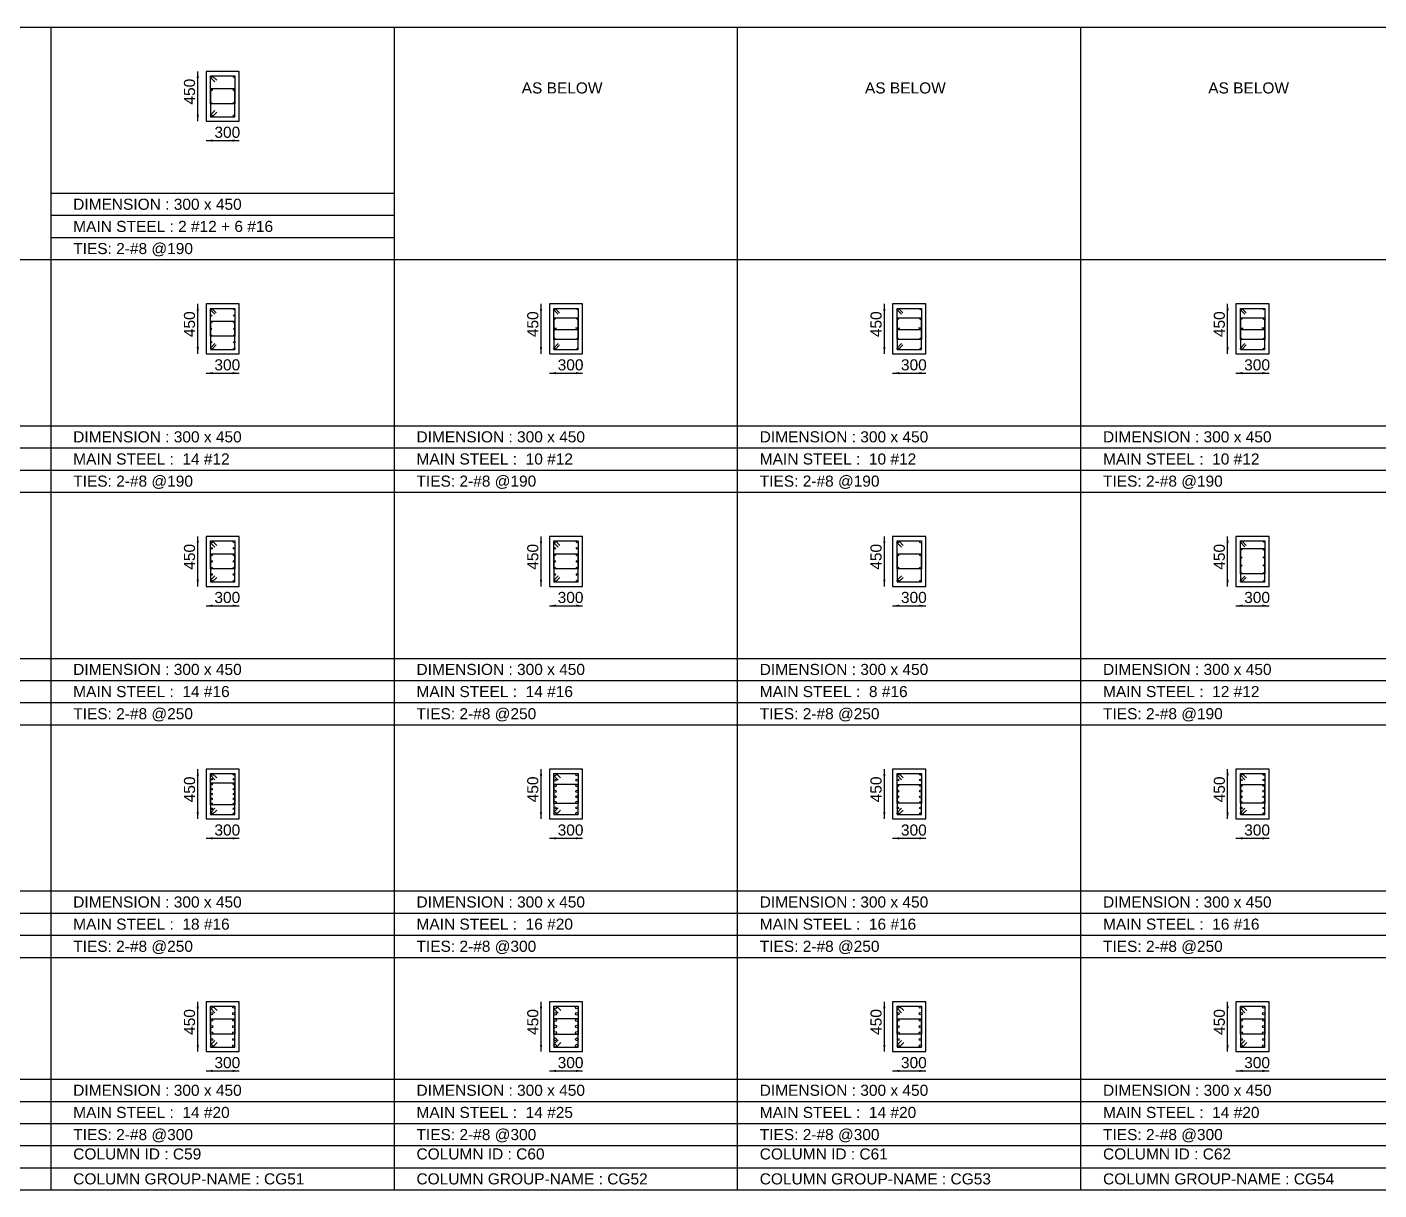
# Model space of a CAD drawing. Extents: x 28 to 264, y -211 to 74.
# Drawn here: x 186.16 to 198.37, y 62.88 to 73.38 of the extents above; entities that cross this region are included whole.
import ezdxf

# ---------------------------------------------------------------- set-up
doc = ezdxf.new("R2010")
doc.units = 0
for name, color, linetype in [('Border', 7, 'CONTINUOUS'), ('Column_Group_Name', 3, 'CONTINUOUS'), ('Column_ID', 4, 'CONTINUOUS'), ('ColumnBars', 1, 'CONTINUOUS'), ('ColumnBars1', 1, 'CONTINUOUS'), ('ColumnCrossSection', 7, 'CONTINUOUS'), ('Dim_All', 7, 'CONTINUOUS'), ('Dimensions', 7, 'CONTINUOUS'), ('Links', 2, 'CONTINUOUS'), ('MainSteel', 1, 'CONTINUOUS'), ('Text_AsBelow', 7, 'CONTINUOUS')]:
    doc.layers.add(name, color=color, linetype=linetype)
doc.styles.add('STRUDS_Arial', font='ARIAL.TTF', dxfattribs={"height": 0.04})

msp = doc.modelspace()

# ---------------------------------------------------------------- linework, layer by layer
at = {"layer": 'Border'}
for p, q in [((183.278, 73.38), (186.378, 73.38)), ((186.378, 71.28), (186.378, 73.38)), ((186.378, 71.28), (186.378, 73.38)), ((186.378, 73.38), (189.478, 73.38)), ((189.478, 71.28), (189.478, 73.38)), ((189.478, 71.28), (189.478, 73.38)), ((189.478, 73.38), (192.578, 73.38)), ((192.578, 71.28), (192.578, 73.38)), ((192.578, 71.28), (192.578, 73.38)), ((192.578, 73.38), (195.678, 73.38)), ((195.678, 71.28), (195.678, 73.38)), ((195.678, 71.28), (195.678, 73.38)), ((195.678, 73.38), (198.778, 73.38)), ((186.378, 71.88), (189.478, 71.88)), ((186.378, 71.68), (189.478, 71.68)), ((186.378, 71.48), (189.478, 71.48)), ((183.278, 71.28), (186.378, 71.28)), ((186.378, 69.18), (186.378, 71.28)), ((186.378, 69.18), (186.378, 71.28)), ((186.378, 71.28), (189.478, 71.28)), ((186.378, 71.28), (189.478, 71.28)), ((189.478, 69.18), (189.478, 71.28)), ((189.478, 69.18), (189.478, 71.28)), ((189.478, 71.28), (192.578, 71.28)), ((192.578, 69.18), (192.578, 71.28)), ((192.578, 69.18), (192.578, 71.28)), ((192.578, 71.28), (195.678, 71.28)), ((195.678, 69.18), (195.678, 71.28)), ((195.678, 69.18), (195.678, 71.28)), ((195.678, 71.28), (198.778, 71.28)), ((183.278, 69.78), (186.378, 69.78)), ((186.378, 69.78), (189.478, 69.78)), ((189.478, 69.78), (192.578, 69.78)), ((192.578, 69.78), (195.678, 69.78)), ((195.678, 69.78), (198.778, 69.78)), ((183.278, 69.58), (186.378, 69.58)), ((186.378, 69.58), (189.478, 69.58)), ((189.478, 69.58), (192.578, 69.58)), ((192.578, 69.58), (195.678, 69.58)), ((195.678, 69.58), (198.778, 69.58)), ((183.278, 69.38), (186.378, 69.38)), ((186.378, 69.38), (189.478, 69.38)), ((189.478, 69.38), (192.578, 69.38)), ((192.578, 69.38), (195.678, 69.38)), ((195.678, 69.38), (198.778, 69.38)), ((183.278, 69.18), (186.378, 69.18)), ((183.278, 69.18), (186.378, 69.18)), ((186.378, 67.08), (186.378, 69.18)), ((186.378, 67.08), (186.378, 69.18)), ((186.378, 69.18), (189.478, 69.18)), ((186.378, 69.18), (189.478, 69.18)), ((189.478, 67.08), (189.478, 69.18)), ((189.478, 67.08), (189.478, 69.18)), ((189.478, 69.18), (192.578, 69.18)), ((189.478, 69.18), (192.578, 69.18)), ((192.578, 67.08), (192.578, 69.18)), ((192.578, 67.08), (192.578, 69.18)), ((192.578, 69.18), (195.678, 69.18)), ((192.578, 69.18), (195.678, 69.18)), ((195.678, 67.08), (195.678, 69.18)), ((195.678, 67.08), (195.678, 69.18)), ((195.678, 69.18), (198.778, 69.18)), ((195.678, 69.18), (198.778, 69.18)), ((183.278, 67.68), (186.378, 67.68)), ((186.378, 67.68), (189.478, 67.68)), ((189.478, 67.68), (192.578, 67.68)), ((192.578, 67.68), (195.678, 67.68)), ((195.678, 67.68), (198.778, 67.68)), ((183.278, 67.48), (186.378, 67.48)), ((186.378, 67.48), (189.478, 67.48)), ((189.478, 67.48), (192.578, 67.48)), ((192.578, 67.48), (195.678, 67.48)), ((195.678, 67.48), (198.778, 67.48)), ((183.278, 67.28), (186.378, 67.28)), ((186.378, 67.28), (189.478, 67.28)), ((189.478, 67.28), (192.578, 67.28)), ((192.578, 67.28), (195.678, 67.28)), ((195.678, 67.28), (198.778, 67.28)), ((183.278, 67.08), (186.378, 67.08)), ((183.278, 67.08), (186.378, 67.08)), ((186.378, 64.98), (186.378, 67.08)), ((186.378, 64.98), (186.378, 67.08)), ((186.378, 67.08), (189.478, 67.08)), ((186.378, 67.08), (189.478, 67.08)), ((189.478, 64.98), (189.478, 67.08)), ((189.478, 64.98), (189.478, 67.08)), ((189.478, 67.08), (192.578, 67.08)), ((189.478, 67.08), (192.578, 67.08)), ((192.578, 64.98), (192.578, 67.08)), ((192.578, 64.98), (192.578, 67.08)), ((192.578, 67.08), (195.678, 67.08)), ((192.578, 67.08), (195.678, 67.08)), ((195.678, 64.98), (195.678, 67.08)), ((195.678, 64.98), (195.678, 67.08)), ((195.678, 67.08), (198.778, 67.08)), ((195.678, 67.08), (198.778, 67.08)), ((183.278, 65.58), (186.378, 65.58)), ((186.378, 65.58), (189.478, 65.58)), ((189.478, 65.58), (192.578, 65.58)), ((192.578, 65.58), (195.678, 65.58)), ((195.678, 65.58), (198.778, 65.58)), ((183.278, 65.38), (186.378, 65.38)), ((186.378, 65.38), (189.478, 65.38)), ((189.478, 65.38), (192.578, 65.38)), ((192.578, 65.38), (195.678, 65.38)), ((195.678, 65.38), (198.778, 65.38)), ((183.278, 65.18), (186.378, 65.18)), ((186.378, 65.18), (189.478, 65.18)), ((189.478, 65.18), (192.578, 65.18)), ((192.578, 65.18), (195.678, 65.18)), ((195.678, 65.18), (198.778, 65.18)), ((183.278, 64.98), (186.378, 64.98)), ((183.278, 64.98), (186.378, 64.98)), ((186.378, 62.88), (186.378, 64.98)), ((186.378, 62.88), (186.378, 64.98)), ((186.378, 64.98), (189.478, 64.98)), ((186.378, 64.98), (189.478, 64.98)), ((189.478, 62.88), (189.478, 64.98)), ((189.478, 62.88), (189.478, 64.98)), ((189.478, 64.98), (192.578, 64.98)), ((189.478, 64.98), (192.578, 64.98)), ((192.578, 62.88), (192.578, 64.98)), ((192.578, 62.88), (192.578, 64.98)), ((192.578, 64.98), (195.678, 64.98)), ((192.578, 64.98), (195.678, 64.98)), ((195.678, 62.88), (195.678, 64.98)), ((195.678, 62.88), (195.678, 64.98)), ((195.678, 64.98), (198.778, 64.98)), ((195.678, 64.98), (198.778, 64.98)), ((183.278, 63.88), (186.378, 63.88)), ((186.378, 63.88), (189.478, 63.88)), ((189.478, 63.88), (192.578, 63.88)), ((192.578, 63.88), (195.678, 63.88)), ((195.678, 63.88), (198.778, 63.88)), ((183.278, 63.68), (186.378, 63.68)), ((186.378, 63.68), (189.478, 63.68)), ((189.478, 63.68), (192.578, 63.68)), ((192.578, 63.68), (195.678, 63.68)), ((195.678, 63.68), (198.778, 63.68)), ((183.278, 63.48), (186.378, 63.48)), ((186.378, 63.48), (189.478, 63.48)), ((189.478, 63.48), (192.578, 63.48)), ((192.578, 63.48), (195.678, 63.48)), ((195.678, 63.48), (198.778, 63.48)), ((183.278, 63.28), (186.378, 63.28)), ((186.378, 63.28), (189.478, 63.28)), ((189.478, 63.28), (192.578, 63.28)), ((192.578, 63.28), (195.678, 63.28)), ((195.678, 63.28), (198.778, 63.28)), ((183.278, 63.08), (186.378, 63.08)), ((186.378, 63.08), (189.478, 63.08)), ((189.478, 63.08), (192.578, 63.08)), ((192.578, 63.08), (195.678, 63.08)), ((195.678, 63.08), (198.778, 63.08)), ((183.278, 62.88), (186.378, 62.88)), ((186.378, 62.88), (189.478, 62.88)), ((189.478, 62.88), (192.578, 62.88)), ((192.578, 62.88), (195.678, 62.88)), ((195.678, 62.88), (198.778, 62.88))]:
    msp.add_line(p, q, dxfattribs=at)
at = {"layer": 'ColumnBars'}
for centre, radius in [((187.824, 72.6933), 0.006), ((188.03, 72.6933), 0.006), ((187.824, 70.834), 0.006), ((188.032, 70.834), 0.006), ((190.924, 70.834), 0.006), ((191.132, 70.834), 0.006), ((194.024, 70.834), 0.006), ((194.232, 70.834), 0.006), ((197.124, 70.834), 0.006), ((197.332, 70.834), 0.006), ((187.824, 70.7743), 0.006), ((187.824, 70.7147), 0.006), ((188.032, 70.7743), 0.006), ((188.032, 70.7147), 0.006), ((190.924, 70.7445), 0.006), ((191.132, 70.7445), 0.006), ((194.024, 70.7445), 0.006), ((194.232, 70.7445), 0.006), ((197.124, 70.7445), 0.006), ((197.332, 70.7445), 0.006), ((187.824, 70.655), 0.006), ((187.824, 70.5953), 0.006), ((188.032, 70.655), 0.006), ((188.032, 70.5953), 0.006), ((190.924, 70.655), 0.006), ((190.924, 70.5655), 0.006), ((191.132, 70.655), 0.006), ((191.132, 70.5655), 0.006), ((194.024, 70.655), 0.006), ((194.024, 70.5655), 0.006), ((194.232, 70.655), 0.006), ((194.232, 70.5655), 0.006), ((197.124, 70.655), 0.006), ((197.124, 70.5655), 0.006), ((197.332, 70.655), 0.006), ((197.332, 70.5655), 0.006), ((187.824, 70.5357), 0.006), ((187.824, 70.476), 0.006), ((188.032, 70.5357), 0.006), ((188.032, 70.476), 0.006), ((190.924, 70.476), 0.006), ((191.132, 70.476), 0.006), ((194.024, 70.476), 0.006), ((194.232, 70.476), 0.006), ((197.124, 70.476), 0.006), ((197.332, 70.476), 0.006), ((187.826, 68.732), 0.008), ((188.03, 68.732), 0.008), ((190.926, 68.732), 0.008), ((191.13, 68.732), 0.008), ((194.026, 68.732), 0.008), ((194.23, 68.732), 0.008), ((197.124, 68.734), 0.006), ((197.332, 68.734), 0.006), ((187.826, 68.673), 0.008), ((187.826, 68.614), 0.008), ((188.03, 68.673), 0.008), ((188.03, 68.614), 0.008), ((190.926, 68.673), 0.008), ((190.926, 68.614), 0.008), ((191.13, 68.673), 0.008), ((191.13, 68.614), 0.008), ((194.026, 68.614), 0.008), ((194.23, 68.614), 0.008), ((197.124, 68.6624), 0.006), ((197.332, 68.6624), 0.006), ((187.826, 68.555), 0.008), ((187.826, 68.496), 0.008), ((188.03, 68.555), 0.008), ((188.03, 68.496), 0.008), ((190.926, 68.555), 0.008), ((190.926, 68.496), 0.008), ((191.13, 68.555), 0.008), ((191.13, 68.496), 0.008), ((194.026, 68.496), 0.008), ((194.23, 68.496), 0.008), ((197.124, 68.5908), 0.006), ((197.124, 68.5192), 0.006), ((197.332, 68.5908), 0.006), ((197.332, 68.5192), 0.006), ((187.826, 68.437), 0.008), ((187.826, 68.378), 0.008), ((188.03, 68.437), 0.008), ((188.03, 68.378), 0.008), ((190.926, 68.437), 0.008), ((190.926, 68.378), 0.008), ((191.13, 68.437), 0.008), ((191.13, 68.378), 0.008), ((194.026, 68.378), 0.008), ((194.23, 68.378), 0.008), ((197.124, 68.4476), 0.006), ((197.124, 68.376), 0.006), ((197.332, 68.4476), 0.006), ((197.332, 68.376), 0.006), ((187.826, 66.632), 0.008), ((187.826, 66.5878), 0.008), ((187.826, 66.5435), 0.008), ((188.03, 66.632), 0.008), ((188.03, 66.5878), 0.008), ((188.03, 66.5435), 0.008), ((190.928, 66.63), 0.01), ((190.928, 66.58), 0.01), ((190.928, 66.53), 0.01), ((191.128, 66.63), 0.01), ((191.128, 66.58), 0.01), ((191.128, 66.53), 0.01), ((194.026, 66.632), 0.008), ((194.026, 66.5814), 0.008), ((194.026, 66.5309), 0.008), ((194.23, 66.632), 0.008), ((194.23, 66.5814), 0.008), ((194.23, 66.5309), 0.008), ((197.126, 66.632), 0.008), ((197.126, 66.5814), 0.008), ((197.126, 66.5309), 0.008), ((197.33, 66.632), 0.008), ((197.33, 66.5814), 0.008), ((197.33, 66.5309), 0.008), ((187.826, 66.4993), 0.008), ((187.826, 66.455), 0.008), ((187.826, 66.4108), 0.008), ((188.03, 66.4993), 0.008), ((188.03, 66.455), 0.008), ((188.03, 66.4108), 0.008), ((190.928, 66.48), 0.01), ((190.928, 66.43), 0.01), ((191.128, 66.48), 0.01), ((191.128, 66.43), 0.01), ((194.026, 66.4803), 0.008), ((194.026, 66.4297), 0.008), ((194.23, 66.4803), 0.008), ((194.23, 66.4297), 0.008), ((197.126, 66.4803), 0.008), ((197.126, 66.4297), 0.008), ((197.33, 66.4803), 0.008), ((197.33, 66.4297), 0.008), ((187.826, 66.3665), 0.008), ((187.826, 66.3223), 0.008), ((188.03, 66.3665), 0.008), ((188.03, 66.3223), 0.008), ((190.928, 66.38), 0.01), ((190.928, 66.33), 0.01), ((191.128, 66.38), 0.01), ((191.128, 66.33), 0.01), ((194.026, 66.3791), 0.008), ((194.026, 66.3286), 0.008), ((194.23, 66.3791), 0.008), ((194.23, 66.3286), 0.008), ((197.126, 66.3791), 0.008), ((197.126, 66.3286), 0.008), ((197.33, 66.3791), 0.008), ((197.33, 66.3286), 0.008), ((187.826, 66.278), 0.008), ((188.03, 66.278), 0.008), ((190.928, 66.28), 0.01), ((191.128, 66.28), 0.01), ((194.026, 66.278), 0.008), ((194.23, 66.278), 0.008), ((197.126, 66.278), 0.008), ((197.33, 66.278), 0.008), ((187.828, 64.53), 0.01), ((187.828, 64.4717), 0.01), ((188.028, 64.53), 0.01), ((188.028, 64.4717), 0.01), ((190.931, 64.5275), 0.0125), ((190.931, 64.47), 0.0125), ((191.126, 64.5275), 0.0125), ((191.126, 64.47), 0.0125), ((194.028, 64.53), 0.01), ((194.028, 64.4717), 0.01), ((194.228, 64.53), 0.01), ((194.228, 64.4717), 0.01), ((197.128, 64.53), 0.01), ((197.128, 64.4717), 0.01), ((197.328, 64.53), 0.01), ((197.328, 64.4717), 0.01), ((187.828, 64.4133), 0.01), ((187.828, 64.355), 0.01), ((188.028, 64.4133), 0.01), ((188.028, 64.355), 0.01), ((190.931, 64.4125), 0.0125), ((190.931, 64.355), 0.0125), ((191.126, 64.4125), 0.0125), ((191.126, 64.355), 0.0125), ((194.028, 64.4133), 0.01), ((194.028, 64.355), 0.01), ((194.228, 64.4133), 0.01), ((194.228, 64.355), 0.01), ((197.128, 64.4133), 0.01), ((197.128, 64.355), 0.01), ((197.328, 64.4133), 0.01), ((197.328, 64.355), 0.01), ((187.828, 64.2967), 0.01), ((187.828, 64.2383), 0.01), ((188.028, 64.2967), 0.01), ((188.028, 64.2383), 0.01), ((190.931, 64.2975), 0.0125), ((190.931, 64.24), 0.0125), ((191.126, 64.2975), 0.0125), ((191.126, 64.24), 0.0125), ((194.028, 64.2967), 0.01), ((194.028, 64.2383), 0.01), ((194.228, 64.2967), 0.01), ((194.228, 64.2383), 0.01), ((197.128, 64.2967), 0.01), ((197.128, 64.2383), 0.01), ((197.328, 64.2967), 0.01), ((197.328, 64.2383), 0.01), ((187.828, 64.18), 0.01), ((188.028, 64.18), 0.01), ((190.931, 64.1825), 0.0125), ((191.126, 64.1825), 0.0125), ((194.028, 64.18), 0.01), ((194.228, 64.18), 0.01), ((197.128, 64.18), 0.01), ((197.328, 64.18), 0.01)]:
    msp.add_circle(centre, radius, dxfattribs=at)
at = {"layer": 'ColumnBars1'}
for centre in [(187.826, 72.932), (188.03, 72.932), (187.826, 72.8127), (188.03, 72.8127), (187.826, 72.578), (188.03, 72.578)]:
    msp.add_circle(centre, 0.008, dxfattribs=at)
at = {"layer": 'ColumnCrossSection'}
for p, q in [((188.078, 72.98), (187.778, 72.98)), ((187.778, 72.98), (187.778, 72.53)), ((188.078, 72.53), (188.078, 72.98)), ((187.778, 72.53), (188.078, 72.53)), ((188.078, 70.88), (187.778, 70.88)), ((187.778, 70.88), (187.778, 70.43)), ((188.078, 70.43), (188.078, 70.88)), ((191.178, 70.88), (190.878, 70.88)), ((190.878, 70.88), (190.878, 70.43)), ((191.178, 70.43), (191.178, 70.88)), ((194.278, 70.88), (193.978, 70.88)), ((193.978, 70.88), (193.978, 70.43)), ((194.278, 70.43), (194.278, 70.88)), ((197.378, 70.88), (197.078, 70.88)), ((197.078, 70.88), (197.078, 70.43)), ((197.378, 70.43), (197.378, 70.88)), ((187.778, 70.43), (188.078, 70.43)), ((190.878, 70.43), (191.178, 70.43)), ((193.978, 70.43), (194.278, 70.43)), ((197.078, 70.43), (197.378, 70.43)), ((188.078, 68.78), (187.778, 68.78)), ((187.778, 68.78), (187.778, 68.33)), ((188.078, 68.33), (188.078, 68.78)), ((191.178, 68.78), (190.878, 68.78)), ((190.878, 68.78), (190.878, 68.33)), ((191.178, 68.33), (191.178, 68.78)), ((194.278, 68.78), (193.978, 68.78)), ((193.978, 68.78), (193.978, 68.33)), ((194.278, 68.33), (194.278, 68.78)), ((197.378, 68.78), (197.078, 68.78)), ((197.078, 68.78), (197.078, 68.33)), ((197.378, 68.33), (197.378, 68.78)), ((187.778, 68.33), (188.078, 68.33)), ((190.878, 68.33), (191.178, 68.33)), ((193.978, 68.33), (194.278, 68.33)), ((197.078, 68.33), (197.378, 68.33)), ((188.078, 66.68), (187.778, 66.68)), ((187.778, 66.68), (187.778, 66.23)), ((188.078, 66.23), (188.078, 66.68)), ((191.178, 66.68), (190.878, 66.68)), ((190.878, 66.68), (190.878, 66.23)), ((191.178, 66.23), (191.178, 66.68)), ((194.278, 66.68), (193.978, 66.68)), ((193.978, 66.68), (193.978, 66.23)), ((194.278, 66.23), (194.278, 66.68)), ((197.378, 66.68), (197.078, 66.68)), ((197.078, 66.68), (197.078, 66.23)), ((197.378, 66.23), (197.378, 66.68)), ((187.778, 66.23), (188.078, 66.23)), ((190.878, 66.23), (191.178, 66.23)), ((193.978, 66.23), (194.278, 66.23)), ((197.078, 66.23), (197.378, 66.23)), ((188.078, 64.58), (187.778, 64.58)), ((187.778, 64.58), (187.778, 64.13)), ((188.078, 64.13), (188.078, 64.58)), ((191.178, 64.58), (190.878, 64.58)), ((190.878, 64.58), (190.878, 64.13)), ((191.178, 64.13), (191.178, 64.58)), ((194.278, 64.58), (193.978, 64.58)), ((193.978, 64.58), (193.978, 64.13)), ((194.278, 64.13), (194.278, 64.58)), ((197.378, 64.58), (197.078, 64.58)), ((197.078, 64.58), (197.078, 64.13)), ((197.378, 64.13), (197.378, 64.58)), ((187.778, 64.13), (188.078, 64.13)), ((190.878, 64.13), (191.178, 64.13)), ((193.978, 64.13), (194.278, 64.13)), ((197.078, 64.13), (197.378, 64.13))]:
    msp.add_line(p, q, dxfattribs=at)
at = {"layer": 'Dim_All'}
for p, q in [((187.703, 72.53), (187.703, 72.98)), ((187.778, 72.355), (188.078, 72.355)), ((187.703, 70.43), (187.703, 70.88)), ((190.803, 70.43), (190.803, 70.88)), ((193.903, 70.43), (193.903, 70.88)), ((197.003, 70.43), (197.003, 70.88)), ((187.778, 70.255), (188.078, 70.255)), ((190.878, 70.255), (191.178, 70.255)), ((193.978, 70.255), (194.278, 70.255)), ((197.078, 70.255), (197.378, 70.255)), ((187.703, 68.33), (187.703, 68.78)), ((190.803, 68.33), (190.803, 68.78)), ((193.903, 68.33), (193.903, 68.78)), ((197.003, 68.33), (197.003, 68.78)), ((187.778, 68.155), (188.078, 68.155)), ((190.878, 68.155), (191.178, 68.155)), ((193.978, 68.155), (194.278, 68.155)), ((197.078, 68.155), (197.378, 68.155)), ((187.703, 66.23), (187.703, 66.68)), ((190.803, 66.23), (190.803, 66.68)), ((193.903, 66.23), (193.903, 66.68)), ((197.003, 66.23), (197.003, 66.68)), ((187.778, 66.055), (188.078, 66.055)), ((190.878, 66.055), (191.178, 66.055)), ((193.978, 66.055), (194.278, 66.055)), ((197.078, 66.055), (197.378, 66.055)), ((187.703, 64.13), (187.703, 64.58)), ((190.803, 64.13), (190.803, 64.58)), ((193.903, 64.13), (193.903, 64.58)), ((197.003, 64.13), (197.003, 64.58)), ((187.778, 63.955), (188.078, 63.955)), ((190.878, 63.955), (191.178, 63.955)), ((193.978, 63.955), (194.278, 63.955)), ((197.078, 63.955), (197.378, 63.955))]:
    msp.add_line(p, q, dxfattribs=at)
at = {"layer": 'dim_all'}
for points in [[(187.703, 72.98), (187.693, 72.92), (187.703, 72.98), (187.713, 72.92)], [(187.703, 72.53), (187.693, 72.59), (187.703, 72.53), (187.713, 72.59)], [(187.778, 72.355), (187.838, 72.365), (187.778, 72.355), (187.838, 72.345)], [(188.078, 72.355), (188.018, 72.365), (188.078, 72.355), (188.018, 72.345)], [(187.703, 70.88), (187.693, 70.82), (187.703, 70.88), (187.713, 70.82)], [(190.803, 70.88), (190.793, 70.82), (190.803, 70.88), (190.813, 70.82)], [(193.903, 70.88), (193.893, 70.82), (193.903, 70.88), (193.913, 70.82)], [(197.003, 70.88), (196.993, 70.82), (197.003, 70.88), (197.013, 70.82)], [(187.703, 70.43), (187.693, 70.49), (187.703, 70.43), (187.713, 70.49)], [(190.803, 70.43), (190.793, 70.49), (190.803, 70.43), (190.813, 70.49)], [(193.903, 70.43), (193.893, 70.49), (193.903, 70.43), (193.913, 70.49)], [(197.003, 70.43), (196.993, 70.49), (197.003, 70.43), (197.013, 70.49)], [(187.778, 70.255), (187.838, 70.265), (187.778, 70.255), (187.838, 70.245)], [(188.078, 70.255), (188.018, 70.265), (188.078, 70.255), (188.018, 70.245)], [(190.878, 70.255), (190.938, 70.265), (190.878, 70.255), (190.938, 70.245)], [(191.178, 70.255), (191.118, 70.265), (191.178, 70.255), (191.118, 70.245)], [(193.978, 70.255), (194.038, 70.265), (193.978, 70.255), (194.038, 70.245)], [(194.278, 70.255), (194.218, 70.265), (194.278, 70.255), (194.218, 70.245)], [(197.078, 70.255), (197.138, 70.265), (197.078, 70.255), (197.138, 70.245)], [(197.378, 70.255), (197.318, 70.265), (197.378, 70.255), (197.318, 70.245)], [(187.703, 68.78), (187.693, 68.72), (187.703, 68.78), (187.713, 68.72)], [(190.803, 68.78), (190.793, 68.72), (190.803, 68.78), (190.813, 68.72)], [(193.903, 68.78), (193.893, 68.72), (193.903, 68.78), (193.913, 68.72)], [(197.003, 68.78), (196.993, 68.72), (197.003, 68.78), (197.013, 68.72)], [(187.703, 68.33), (187.693, 68.39), (187.703, 68.33), (187.713, 68.39)], [(190.803, 68.33), (190.793, 68.39), (190.803, 68.33), (190.813, 68.39)], [(193.903, 68.33), (193.893, 68.39), (193.903, 68.33), (193.913, 68.39)], [(197.003, 68.33), (196.993, 68.39), (197.003, 68.33), (197.013, 68.39)], [(187.778, 68.155), (187.838, 68.165), (187.778, 68.155), (187.838, 68.145)], [(188.078, 68.155), (188.018, 68.165), (188.078, 68.155), (188.018, 68.145)], [(190.878, 68.155), (190.938, 68.165), (190.878, 68.155), (190.938, 68.145)], [(191.178, 68.155), (191.118, 68.165), (191.178, 68.155), (191.118, 68.145)], [(193.978, 68.155), (194.038, 68.165), (193.978, 68.155), (194.038, 68.145)], [(194.278, 68.155), (194.218, 68.165), (194.278, 68.155), (194.218, 68.145)], [(197.078, 68.155), (197.138, 68.165), (197.078, 68.155), (197.138, 68.145)], [(197.378, 68.155), (197.318, 68.165), (197.378, 68.155), (197.318, 68.145)], [(187.703, 66.68), (187.693, 66.62), (187.703, 66.68), (187.713, 66.62)], [(190.803, 66.68), (190.793, 66.62), (190.803, 66.68), (190.813, 66.62)], [(193.903, 66.68), (193.893, 66.62), (193.903, 66.68), (193.913, 66.62)], [(197.003, 66.68), (196.993, 66.62), (197.003, 66.68), (197.013, 66.62)], [(187.703, 66.23), (187.693, 66.29), (187.703, 66.23), (187.713, 66.29)], [(190.803, 66.23), (190.793, 66.29), (190.803, 66.23), (190.813, 66.29)], [(193.903, 66.23), (193.893, 66.29), (193.903, 66.23), (193.913, 66.29)], [(197.003, 66.23), (196.993, 66.29), (197.003, 66.23), (197.013, 66.29)], [(187.778, 66.055), (187.838, 66.065), (187.778, 66.055), (187.838, 66.045)], [(188.078, 66.055), (188.018, 66.065), (188.078, 66.055), (188.018, 66.045)], [(190.878, 66.055), (190.938, 66.065), (190.878, 66.055), (190.938, 66.045)], [(191.178, 66.055), (191.118, 66.065), (191.178, 66.055), (191.118, 66.045)], [(193.978, 66.055), (194.038, 66.065), (193.978, 66.055), (194.038, 66.045)], [(194.278, 66.055), (194.218, 66.065), (194.278, 66.055), (194.218, 66.045)], [(197.078, 66.055), (197.138, 66.065), (197.078, 66.055), (197.138, 66.045)], [(197.378, 66.055), (197.318, 66.065), (197.378, 66.055), (197.318, 66.045)], [(187.703, 64.58), (187.693, 64.52), (187.703, 64.58), (187.713, 64.52)], [(190.803, 64.58), (190.793, 64.52), (190.803, 64.58), (190.813, 64.52)], [(193.903, 64.58), (193.893, 64.52), (193.903, 64.58), (193.913, 64.52)], [(197.003, 64.58), (196.993, 64.52), (197.003, 64.58), (197.013, 64.52)], [(187.703, 64.13), (187.693, 64.19), (187.703, 64.13), (187.713, 64.19)], [(190.803, 64.13), (190.793, 64.19), (190.803, 64.13), (190.813, 64.19)], [(193.903, 64.13), (193.893, 64.19), (193.903, 64.13), (193.913, 64.19)], [(197.003, 64.13), (196.993, 64.19), (197.003, 64.13), (197.013, 64.19)], [(187.778, 63.955), (187.838, 63.965), (187.778, 63.955), (187.838, 63.945)], [(188.078, 63.955), (188.018, 63.965), (188.078, 63.955), (188.018, 63.945)], [(190.878, 63.955), (190.938, 63.965), (190.878, 63.955), (190.938, 63.945)], [(191.178, 63.955), (191.118, 63.965), (191.178, 63.955), (191.118, 63.945)], [(193.978, 63.955), (194.038, 63.965), (193.978, 63.955), (194.038, 63.945)], [(194.278, 63.955), (194.218, 63.965), (194.278, 63.955), (194.218, 63.945)], [(197.078, 63.955), (197.138, 63.965), (197.078, 63.955), (197.138, 63.945)], [(197.378, 63.955), (197.318, 63.965), (197.378, 63.955), (197.318, 63.945)]]:
    msp.add_solid(points, dxfattribs=at)
at = {"layer": 'Links'}
for p, q in [((187.818, 72.94), (188.038, 72.94)), ((187.818, 72.6873), (187.818, 72.94)), ((187.818, 72.924), (187.858, 72.884)), ((187.834, 72.94), (187.874, 72.9)), ((188.038, 72.94), (188.038, 72.6873)), ((188.038, 72.8207), (187.818, 72.8207)), ((187.818, 72.8207), (187.818, 72.57)), ((188.038, 72.57), (188.038, 72.8207)), ((188.038, 72.6873), (187.818, 72.6873)), ((187.818, 72.586), (187.858, 72.626)), ((187.818, 72.57), (188.038, 72.57)), ((187.834, 72.57), (187.874, 72.61)), ((187.818, 70.84), (188.038, 70.84)), ((187.818, 70.5893), (187.818, 70.84)), ((187.818, 70.828), (187.858, 70.788)), ((187.83, 70.84), (187.87, 70.8)), ((188.038, 70.84), (188.038, 70.5893)), ((190.918, 70.84), (191.138, 70.84)), ((190.918, 70.5595), (190.918, 70.84)), ((190.918, 70.828), (190.958, 70.788)), ((190.93, 70.84), (190.97, 70.8)), ((191.138, 70.84), (191.138, 70.5595)), ((194.018, 70.84), (194.238, 70.84)), ((194.018, 70.5595), (194.018, 70.84)), ((194.018, 70.828), (194.058, 70.788)), ((194.03, 70.84), (194.07, 70.8)), ((194.238, 70.84), (194.238, 70.5595)), ((197.118, 70.84), (197.338, 70.84)), ((197.118, 70.5595), (197.118, 70.84)), ((197.118, 70.828), (197.158, 70.788)), ((197.13, 70.84), (197.17, 70.8)), ((197.338, 70.84), (197.338, 70.5595)), ((188.038, 70.7207), (187.818, 70.7207)), ((187.818, 70.7207), (187.818, 70.47)), ((188.038, 70.47), (188.038, 70.7207)), ((191.138, 70.7505), (190.918, 70.7505)), ((190.918, 70.7505), (190.918, 70.47)), ((191.138, 70.47), (191.138, 70.7505)), ((194.238, 70.7505), (194.018, 70.7505)), ((194.018, 70.7505), (194.018, 70.47)), ((194.238, 70.47), (194.238, 70.7505)), ((197.338, 70.7505), (197.118, 70.7505)), ((197.118, 70.7505), (197.118, 70.47)), ((197.338, 70.47), (197.338, 70.7505)), ((188.038, 70.5893), (187.818, 70.5893)), ((190.918, 70.661), (190.943, 70.661)), ((190.918, 70.649), (191.138, 70.649)), ((191.138, 70.661), (191.113, 70.661)), ((194.018, 70.661), (194.043, 70.661)), ((194.018, 70.649), (194.238, 70.649)), ((194.238, 70.661), (194.213, 70.661)), ((197.118, 70.661), (197.143, 70.661)), ((197.118, 70.649), (197.338, 70.649)), ((197.338, 70.661), (197.313, 70.661)), ((187.818, 70.482), (187.858, 70.522)), ((187.818, 70.47), (188.038, 70.47)), ((187.83, 70.47), (187.87, 70.51)), ((191.138, 70.5595), (190.918, 70.5595)), ((190.918, 70.482), (190.958, 70.522)), ((190.918, 70.47), (191.138, 70.47)), ((190.93, 70.47), (190.97, 70.51)), ((194.238, 70.5595), (194.018, 70.5595)), ((194.018, 70.482), (194.058, 70.522)), ((194.018, 70.47), (194.238, 70.47)), ((194.03, 70.47), (194.07, 70.51)), ((197.338, 70.5595), (197.118, 70.5595)), ((197.118, 70.482), (197.158, 70.522)), ((197.118, 70.47), (197.338, 70.47)), ((197.13, 70.47), (197.17, 70.51)), ((187.818, 68.74), (188.038, 68.74)), ((187.818, 68.488), (187.818, 68.74)), ((187.834, 68.74), (187.874, 68.7)), ((188.038, 68.74), (188.038, 68.488)), ((190.918, 68.74), (191.138, 68.74)), ((190.918, 68.488), (190.918, 68.74)), ((190.934, 68.74), (190.974, 68.7)), ((191.138, 68.74), (191.138, 68.488)), ((194.018, 68.74), (194.238, 68.74)), ((194.018, 68.488), (194.018, 68.74)), ((194.034, 68.74), (194.074, 68.7)), ((194.238, 68.74), (194.238, 68.488)), ((197.118, 68.74), (197.338, 68.74)), ((197.118, 68.4416), (197.118, 68.74)), ((197.13, 68.74), (197.17, 68.7)), ((197.338, 68.74), (197.338, 68.4416)), ((187.818, 68.724), (187.858, 68.684)), ((188.038, 68.622), (187.818, 68.622)), ((187.818, 68.622), (187.818, 68.37)), ((188.038, 68.37), (188.038, 68.622)), ((190.918, 68.724), (190.958, 68.684)), ((191.138, 68.622), (190.918, 68.622)), ((190.918, 68.622), (190.918, 68.37)), ((191.138, 68.37), (191.138, 68.622)), ((194.018, 68.724), (194.058, 68.684)), ((194.238, 68.622), (194.018, 68.622)), ((194.018, 68.622), (194.018, 68.37)), ((194.238, 68.37), (194.238, 68.622)), ((197.118, 68.728), (197.158, 68.688)), ((197.338, 68.6684), (197.118, 68.6684)), ((197.118, 68.6684), (197.118, 68.37)), ((197.338, 68.37), (197.338, 68.6684)), ((188.038, 68.488), (187.818, 68.488)), ((187.818, 68.386), (187.858, 68.426)), ((187.818, 68.37), (188.038, 68.37)), ((187.834, 68.37), (187.874, 68.41)), ((191.138, 68.488), (190.918, 68.488)), ((190.918, 68.386), (190.958, 68.426)), ((190.918, 68.37), (191.138, 68.37)), ((190.934, 68.37), (190.974, 68.41)), ((194.238, 68.488), (194.018, 68.488)), ((194.018, 68.386), (194.058, 68.426)), ((194.018, 68.37), (194.238, 68.37)), ((194.034, 68.37), (194.074, 68.41)), ((197.338, 68.4416), (197.118, 68.4416)), ((197.118, 68.382), (197.158, 68.422)), ((197.118, 68.37), (197.338, 68.37)), ((197.13, 68.37), (197.17, 68.41)), ((187.818, 66.64), (188.038, 66.64)), ((187.818, 66.3585), (187.818, 66.64)), ((187.818, 66.624), (187.858, 66.584)), ((188.038, 66.5515), (187.818, 66.5515)), ((187.818, 66.5515), (187.818, 66.27)), ((187.834, 66.64), (187.874, 66.6)), ((188.038, 66.64), (188.038, 66.3585)), ((188.038, 66.27), (188.038, 66.5515)), ((190.918, 66.64), (191.138, 66.64)), ((190.918, 66.37), (190.918, 66.64)), ((190.918, 66.62), (190.958, 66.58)), ((191.138, 66.54), (190.918, 66.54)), ((190.918, 66.54), (190.918, 66.27)), ((190.938, 66.64), (190.978, 66.6)), ((191.138, 66.64), (191.138, 66.37)), ((191.138, 66.27), (191.138, 66.54)), ((194.018, 66.64), (194.238, 66.64)), ((194.018, 66.3711), (194.018, 66.64)), ((194.018, 66.624), (194.058, 66.584)), ((194.238, 66.5389), (194.018, 66.5389)), ((194.018, 66.5389), (194.018, 66.27)), ((194.034, 66.64), (194.074, 66.6)), ((194.238, 66.64), (194.238, 66.3711)), ((194.238, 66.27), (194.238, 66.5389)), ((197.118, 66.64), (197.338, 66.64)), ((197.118, 66.3711), (197.118, 66.64)), ((197.118, 66.624), (197.158, 66.584)), ((197.338, 66.5389), (197.118, 66.5389)), ((197.118, 66.5389), (197.118, 66.27)), ((197.134, 66.64), (197.174, 66.6)), ((197.338, 66.64), (197.338, 66.3711)), ((197.338, 66.27), (197.338, 66.5389)), ((188.038, 66.3585), (187.818, 66.3585)), ((187.818, 66.286), (187.858, 66.326)), ((187.834, 66.27), (187.874, 66.31)), ((191.138, 66.37), (190.918, 66.37)), ((190.918, 66.29), (190.958, 66.33)), ((190.938, 66.27), (190.978, 66.31)), ((194.238, 66.3711), (194.018, 66.3711)), ((194.018, 66.286), (194.058, 66.326)), ((194.034, 66.27), (194.074, 66.31)), ((197.338, 66.3711), (197.118, 66.3711)), ((197.118, 66.286), (197.158, 66.326)), ((197.134, 66.27), (197.174, 66.31)), ((187.818, 66.27), (188.038, 66.27)), ((190.918, 66.27), (191.138, 66.27)), ((194.018, 66.27), (194.238, 66.27)), ((197.118, 66.27), (197.338, 66.27)), ((187.818, 64.54), (188.038, 64.54)), ((187.818, 64.2867), (187.818, 64.54)), ((187.818, 64.52), (187.858, 64.48)), ((187.838, 64.54), (187.878, 64.5)), ((188.038, 64.54), (188.038, 64.2867)), ((190.918, 64.54), (191.138, 64.54)), ((190.918, 64.285), (190.918, 64.54)), ((190.918, 64.515), (190.958, 64.475)), ((190.943, 64.54), (190.983, 64.5)), ((191.138, 64.54), (191.138, 64.285)), ((194.018, 64.54), (194.238, 64.54)), ((194.018, 64.2867), (194.018, 64.54)), ((194.018, 64.52), (194.058, 64.48)), ((194.038, 64.54), (194.078, 64.5)), ((194.238, 64.54), (194.238, 64.2867)), ((197.118, 64.54), (197.338, 64.54)), ((197.118, 64.2867), (197.118, 64.54)), ((197.118, 64.52), (197.158, 64.48)), ((197.138, 64.54), (197.178, 64.5)), ((197.338, 64.54), (197.338, 64.2867)), ((188.038, 64.4233), (187.818, 64.4233)), ((187.818, 64.4233), (187.818, 64.17)), ((188.038, 64.17), (188.038, 64.4233)), ((191.138, 64.425), (190.918, 64.425)), ((190.918, 64.425), (190.918, 64.17)), ((191.138, 64.17), (191.138, 64.425)), ((194.238, 64.4233), (194.018, 64.4233)), ((194.018, 64.4233), (194.018, 64.17)), ((194.238, 64.17), (194.238, 64.4233)), ((197.338, 64.4233), (197.118, 64.4233)), ((197.118, 64.4233), (197.118, 64.17)), ((197.338, 64.17), (197.338, 64.4233)), ((188.038, 64.2867), (187.818, 64.2867)), ((187.818, 64.19), (187.858, 64.23)), ((191.138, 64.285), (190.918, 64.285)), ((190.918, 64.195), (190.958, 64.235)), ((194.238, 64.2867), (194.018, 64.2867)), ((194.018, 64.19), (194.058, 64.23)), ((197.338, 64.2867), (197.118, 64.2867)), ((197.118, 64.19), (197.158, 64.23)), ((187.818, 64.17), (188.038, 64.17)), ((187.838, 64.17), (187.878, 64.21)), ((190.918, 64.17), (191.138, 64.17)), ((190.943, 64.17), (190.983, 64.21)), ((194.018, 64.17), (194.238, 64.17)), ((194.038, 64.17), (194.078, 64.21)), ((197.118, 64.17), (197.338, 64.17)), ((197.138, 64.17), (197.178, 64.21))]:
    msp.add_line(p, q, dxfattribs=at)

# ---------------------------------------------------------------- texts
at = {"layer": 'Column_Group_Name', "style": 'STRUDS_Arial'}
for s, p in [('COLUMN GROUP-NAME : CG51', (186.578, 62.93)), ('COLUMN GROUP-NAME : CG52', (189.678, 62.93)), ('COLUMN GROUP-NAME : CG53', (192.778, 62.93)), ('COLUMN GROUP-NAME : CG54', (195.878, 62.93))]:
    msp.add_text(s, height=0.1, dxfattribs=at).set_placement(p)
at = {"layer": 'Column_ID', "style": 'STRUDS_Arial'}
for s, p in [('COLUMN ID : C59', (186.578, 63.155)), ('COLUMN ID : C60', (189.678, 63.155)), ('COLUMN ID : C61', (192.778, 63.155)), ('COLUMN ID : C62', (195.878, 63.155))]:
    msp.add_text(s, height=0.1, dxfattribs=at).set_placement(p)
at = {"layer": 'Dimensions', "style": 'STRUDS_Arial'}
for p in [(187.678, 72.68), (187.678, 70.58), (190.778, 70.58), (193.878, 70.58), (196.978, 70.58), (187.678, 68.48), (190.778, 68.48), (193.878, 68.48), (196.978, 68.48), (187.678, 66.38), (190.778, 66.38), (193.878, 66.38), (196.978, 66.38), (187.678, 64.28), (190.778, 64.28), (193.878, 64.28), (196.978, 64.28)]:
    msp.add_text('450', height=0.1, rotation=90, dxfattribs=at).set_placement(p)
for s, p in [('300', (187.853, 72.38)), ('DIMENSION : 300 x 450', (186.578, 71.73)), ('300', (187.853, 70.28)), ('300', (190.953, 70.28)), ('300', (194.053, 70.28)), ('300', (197.153, 70.28)), ('DIMENSION : 300 x 450', (186.578, 69.63)), ('DIMENSION : 300 x 450', (189.678, 69.63)), ('DIMENSION : 300 x 450', (192.778, 69.63)), ('DIMENSION : 300 x 450', (195.878, 69.63)), ('300', (187.853, 68.18)), ('300', (190.953, 68.18)), ('300', (194.053, 68.18)), ('300', (197.153, 68.18)), ('DIMENSION : 300 x 450', (186.578, 67.53)), ('DIMENSION : 300 x 450', (189.678, 67.53)), ('DIMENSION : 300 x 450', (192.778, 67.53)), ('DIMENSION : 300 x 450', (195.878, 67.53)), ('300', (187.853, 66.08)), ('300', (190.953, 66.08)), ('300', (194.053, 66.08)), ('300', (197.153, 66.08)), ('DIMENSION : 300 x 450', (186.578, 65.43)), ('DIMENSION : 300 x 450', (189.678, 65.43)), ('DIMENSION : 300 x 450', (192.778, 65.43)), ('DIMENSION : 300 x 450', (195.878, 65.43)), ('300', (187.853, 63.98)), ('300', (190.953, 63.98)), ('300', (194.053, 63.98)), ('300', (197.153, 63.98)), ('DIMENSION : 300 x 450', (186.578, 63.73)), ('DIMENSION : 300 x 450', (189.678, 63.73)), ('DIMENSION : 300 x 450', (192.778, 63.73)), ('DIMENSION : 300 x 450', (195.878, 63.73))]:
    msp.add_text(s, height=0.1, dxfattribs=at).set_placement(p)
at = {"layer": 'Links', "style": 'STRUDS_Arial'}
for s, p in [('TIES: 2-#8 @190', (186.578, 71.33)), ('TIES: 2-#8 @190', (186.578, 69.23)), ('TIES: 2-#8 @190', (189.678, 69.23)), ('TIES: 2-#8 @190', (192.778, 69.23)), ('TIES: 2-#8 @190', (195.878, 69.23)), ('TIES: 2-#8 @250', (186.578, 67.13)), ('TIES: 2-#8 @250', (189.678, 67.13)), ('TIES: 2-#8 @250', (192.778, 67.13)), ('TIES: 2-#8 @190', (195.878, 67.13)), ('TIES: 2-#8 @250', (186.578, 65.03)), ('TIES: 2-#8 @300', (189.678, 65.03)), ('TIES: 2-#8 @250', (192.778, 65.03)), ('TIES: 2-#8 @250', (195.878, 65.03)), ('TIES: 2-#8 @300', (186.578, 63.33)), ('TIES: 2-#8 @300', (189.678, 63.33)), ('TIES: 2-#8 @300', (192.778, 63.33)), ('TIES: 2-#8 @300', (195.878, 63.33))]:
    msp.add_text(s, height=0.1, dxfattribs=at).set_placement(p)
at = {"layer": 'MainSteel', "style": 'STRUDS_Arial'}
for s, p in [('MAIN STEEL : 2 #12 + 6 #16 ', (186.578, 71.53)), ('MAIN STEEL :  14 #12', (186.578, 69.43)), ('MAIN STEEL :  10 #12', (189.678, 69.43)), ('MAIN STEEL :  10 #12', (192.778, 69.43)), ('MAIN STEEL :  10 #12', (195.878, 69.43)), ('MAIN STEEL :  14 #16', (186.578, 67.33)), ('MAIN STEEL :  14 #16', (189.678, 67.33)), ('MAIN STEEL :  8 #16', (192.778, 67.33)), ('MAIN STEEL :  12 #12', (195.878, 67.33)), ('MAIN STEEL :  18 #16', (186.578, 65.23)), ('MAIN STEEL :  16 #20', (189.678, 65.23)), ('MAIN STEEL :  16 #16', (192.778, 65.23)), ('MAIN STEEL :  16 #16', (195.878, 65.23)), ('MAIN STEEL :  14 #20', (186.578, 63.53)), ('MAIN STEEL :  14 #25', (189.678, 63.53)), ('MAIN STEEL :  14 #20', (192.778, 63.53)), ('MAIN STEEL :  14 #20', (195.878, 63.53))]:
    msp.add_text(s, height=0.1, dxfattribs=at).set_placement(p)
at = {"layer": 'Text_AsBelow', "style": 'STRUDS_Arial'}
for p in [(190.628, 72.78), (193.728, 72.78), (196.828, 72.78)]:
    msp.add_text('AS BELOW', height=0.1, dxfattribs=at).set_placement(p)

doc.saveas('drawing.dxf')
